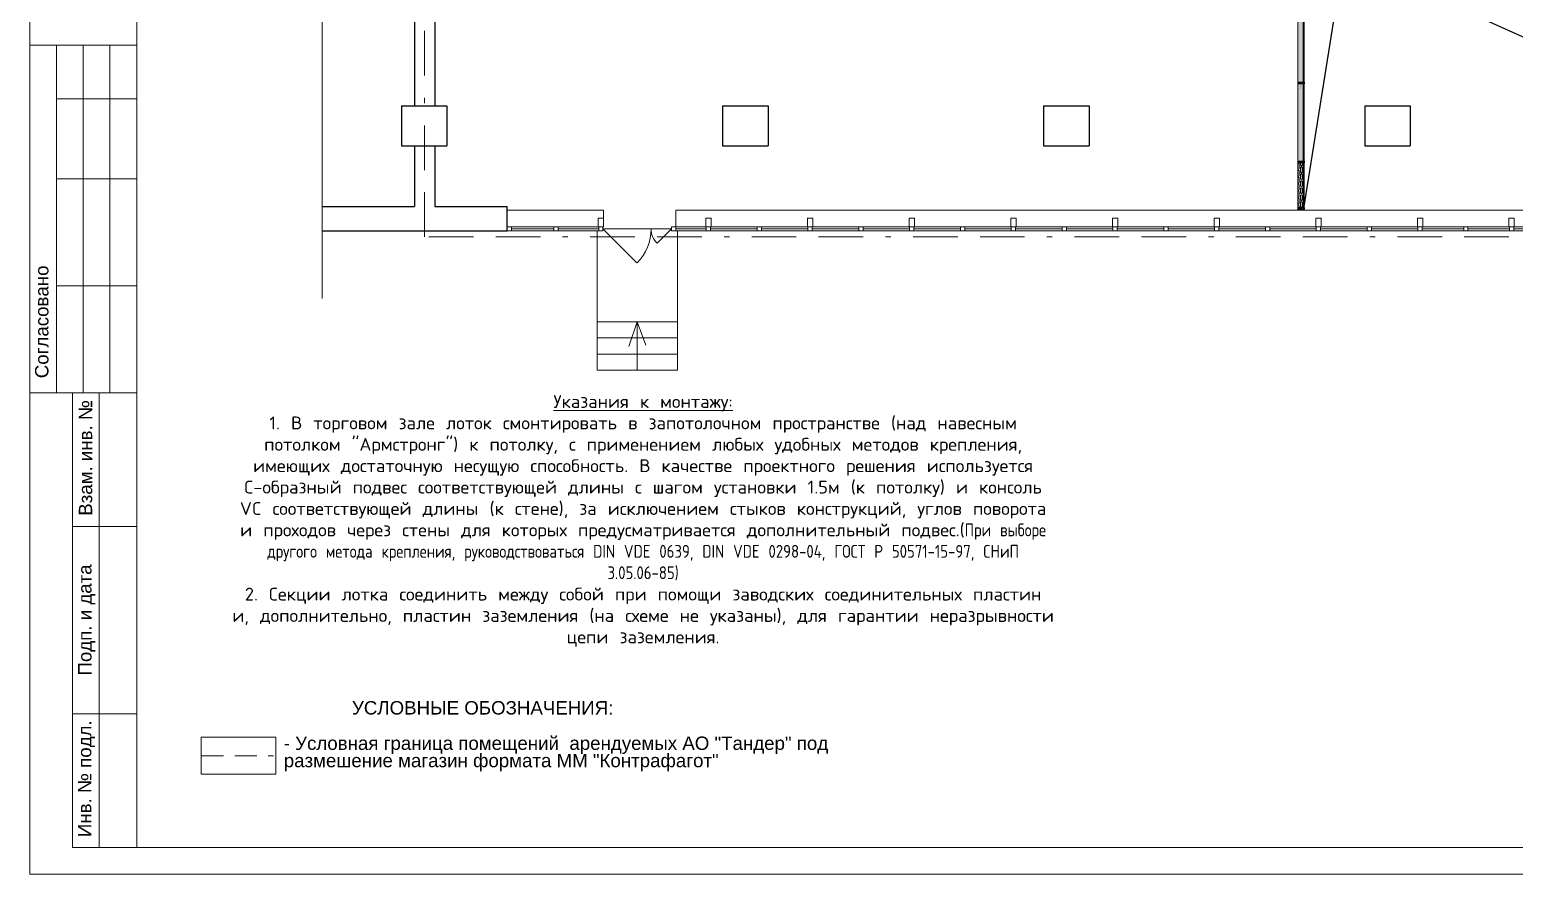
# Model space of a CAD drawing. Header units: metres. Extents: x -472 to 201, y -446 to -235.
# Drawn here: x -182.86 to -155.09, y -342 to -326.21 of the extents above; entities that cross this region are included whole.
import ezdxf
from ezdxf import colors
from ezdxf.entities.mleader import LeaderData, LeaderLine
from ezdxf.enums import TextEntityAlignment as Align
from ezdxf.math import Vec2, Vec3

# ---------------------------------------------------------------- set-up
doc = ezdxf.new("R2010")
doc.units = ezdxf.units.M
doc.header["$MEASUREMENT"] = 0
doc.linetypes.add('( Border )', pattern=[1.751, 0.5, -0.25, 0.5, -0.25, 0.001, -0.25])
doc.linetypes.add('DGN Style 3', pattern=[1.722798, 1.23057, -0.492228])
doc.layers.add('Level 50', color=7, linetype='Continuous', lineweight=0)
doc.layers.add('Level 63', color=7, linetype='Continuous', lineweight=0)
doc.layers.add('Электрика', color=7, linetype='Continuous')
doc.styles.get("Standard").update_dxf_attribs({"font": 'txt.shx'})
doc.styles.add('Style-Arial', font='arial.ttf')
doc.styles.add('Атрибут IEK', font='txt.shx', dxfattribs={"width": 0.8})

# ---------------------------------------------------------------- blocks, each defined once
blk = doc.blocks.new('*U15')
at = {"color": 7, "linetype": 'Continuous', "lineweight": 30}
for p, q in [((-0.425, 0.375), (-0.425, -0.375)), ((-0.425, 0.375), (0.425, 0.375)), ((0.425, 0.375), (0.425, -0.375)), ((-0.425, -0.375), (0.425, -0.375))]:
    blk.add_line(p, q, dxfattribs=at)
blk = doc.blocks.new('*U300')
at = {"linetype": 'ByBlock', "lineweight": 0, "transparency": 33554559}
h = blk.add_hatch(dxfattribs=at)
h.set_pattern_fill('SLOTPERF', color=0, scale=130, pattern_type=2)
h.set_pattern_definition([(0, (-1424.167, 32.5), (65, 54.1667), [86.6667, -43.3333]), (0, (-1424.167, 65), (65, 54.1667), [86.6667, -43.3333]), (90, (-1456.667, 43.333), (-65, 54.1667), [10.8333, -97.5]), (90, (-1435, 43.333), (-65, 54.1667), [10.8333, -97.5]), (45, (-1500, 6e-13), (65, 54.166667), [15.3205, -30.641, 15.3205, -857.9568]), (315, (-1435, 43.333), (65, -54.166667), [15.3205, -30.641, 15.3205, -857.9568])])
h.paths.add_polyline_path([(1500, 50), (-1500, 50), (-1500, -50), (1500, -50)])
at = {"color": 0, "linetype": 'ByBlock', "lineweight": -2}
blk.add_lwpolyline([(1500, 50), (-1500, 50), (-1500, -50), (1500, -50)], close=True, dxfattribs=at)
at = {"color": 0, "linetype": 'ByBlock', "lineweight": -2, "style": 'Атрибут IEK', "width": 0.8, "flags": 8}
blk.add_attdef('НАДПИСЬ', text='', height=20, dxfattribs=at).set_placement((100, 0), align=Align.MIDDLE_CENTER)
at = {"color": 0, "linetype": 'ByBlock', "lineweight": -2, "style": 'Атрибут IEK', "width": 0.8, "flags": 9}
for tag, p in [('АРТИКУЛ', (-1780, -120)), ('НАИМЕНОВАНИЕ', (-1780, -90))]:
    blk.add_attdef(tag, p, '', height=20, dxfattribs=at)
blk = doc.blocks.new('*U302')
at = {"linetype": 'ByBlock', "lineweight": 0, "transparency": 33554559}
h = blk.add_hatch(dxfattribs=at)
h.set_pattern_fill('SLOTPERF', color=0, scale=130, pattern_type=2)
h.set_pattern_definition([(0, (-377.57, 32.5), (65, 54.1667), [86.667, -43.333]), (0, (-377.57, 65), (65, 54.1667), [86.667, -43.333]), (90, (-410.07, 43.333), (-65, 54.1667), [10.833, -97.5]), (90, (-388.406, 43.333), (-65, 54.1667), [10.833, -97.5]), (45, (-453.406, 3e-13), (65, 54.166667), [15.3205, -30.641, 15.3205, -857.9568]), (315, (-388.406, 43.333), (65, -54.16667), [15.3205, -30.641, 15.3205, -857.9568])])
h.paths.add_polyline_path([(453, 50), (-453, 50), (-453, -50), (453, -50)])
at = {"color": 0, "linetype": 'ByBlock', "lineweight": -2}
blk.add_lwpolyline([(453, 50), (-453, 50), (-453, -50), (453, -50)], close=True, dxfattribs=at)
at = {"color": 0, "linetype": 'ByBlock', "lineweight": -2, "style": 'Атрибут IEK', "width": 0.8, "flags": 8}
blk.add_attdef('НАДПИСЬ', text='', height=20, dxfattribs=at).set_placement((100, 0), align=Align.MIDDLE_CENTER)
at = {"color": 0, "linetype": 'ByBlock', "lineweight": -2, "style": 'Атрибут IEK', "width": 0.8, "flags": 9}
for tag, p in [('АРТИКУЛ', (-733, -120)), ('НАИМЕНОВАНИЕ', (-733, -90))]:
    blk.add_attdef(tag, p, '', height=20, dxfattribs=at)
blk = doc.blocks.new('*U286')
at = {"color": 0, "linetype": 'ByBlock', "lineweight": -2}
blk.add_lwpolyline([(-95, 0), (95, 0), (95, 3), (-95, 3)], close=True, dxfattribs=at)
at = {"color": 0, "linetype": 'ByBlock', "lineweight": -2, "style": 'Атрибут IEK', "width": 0.8, "flags": 8}
blk.add_attdef('НАДПИСЬ', text='', height=20, dxfattribs=at).set_placement((155, 2), align=Align.MIDDLE_CENTER)
at = {"color": 0, "linetype": 'ByBlock', "lineweight": -2, "style": 'Атрибут IEK', "width": 0.8, "flags": 9}
for tag, p in [('АРТИКУЛ', (-375, -145)), ('НАИМЕНОВАНИЕ', (-375, -115))]:
    blk.add_attdef(tag, p, '', height=20, dxfattribs=at)
blk = doc.blocks.new('*U303')
at = {"color": 0, "linetype": 'ByBlock', "lineweight": -2}
blk.add_lwpolyline([(-95, 0), (95, 0), (95, 3), (-95, 3)], close=True, dxfattribs=at)
at = {"color": 0, "linetype": 'ByBlock', "lineweight": -2, "style": 'Атрибут IEK', "width": 0.8, "flags": 8}
blk.add_attdef('НАДПИСЬ', text='', height=20, dxfattribs=at).set_placement((155, 2), align=Align.MIDDLE_CENTER)
at = {"color": 0, "linetype": 'ByBlock', "lineweight": -2, "style": 'Атрибут IEK', "width": 0.8, "flags": 9}
for tag, p in [('АРТИКУЛ', (-375, -145)), ('НАИМЕНОВАНИЕ', (-375, -115))]:
    blk.add_attdef(tag, p, '', height=20, dxfattribs=at)
blk = doc.blocks.new('*U287')
at = {"color": 0, "linetype": 'ByBlock', "lineweight": -2}
for points in [[(-15, 0), (15, 0), (15, 125), (-15, 125), (-15, 0)], [(-10, 0), (-10, 75), (10, 75), (10, 0)]]:
    blk.add_lwpolyline(points, dxfattribs=at)
at = {"color": 0, "linetype": 'ByBlock', "lineweight": -2, "style": 'Атрибут IEK', "width": 0.8, "flags": 8}
blk.add_attdef('НАДПИСЬ', text='', height=20, rotation=90, dxfattribs=at).set_placement((0, 62), align=Align.MIDDLE_CENTER)
at = {"color": 0, "linetype": 'ByBlock', "lineweight": -2, "style": 'Атрибут IEK', "width": 0.8, "flags": 9}
for tag, p in [('АРТИКУЛ', (-280, -120)), ('НАИМЕНОВАНИЕ', (-280, -90))]:
    blk.add_attdef(tag, p, '', height=20, dxfattribs=at)

msp = doc.modelspace()

# ---------------------------------------------------------------- linework, layer by layer
at = {"color": 7, "linetype": 'Continuous', "lineweight": 0}
for p, q in [((-177.391, -315.115), (-177.391, -331.23)), ((-173.934, -329.58), (-172.134, -329.58)), ((-172.134, -329.73), (-172.134, -329.58)), ((-170.784, -329.89), (-170.784, -329.58)), ((-170.784, -329.58), (-149.504, -329.58)), ((-172.234, -329.89), (-173.934, -329.89)), ((-172.224, -329.97), (-173.934, -329.97)), ((-173.854, -329.93), (-173.064, -329.93)), ((-172.984, -329.93), (-172.224, -329.93)), ((-172.254, -329.97), (-172.254, -332.57)), ((-172.144, -329.93), (-170.864, -329.93)), ((-172.144, -329.93), (-171.508, -330.567)), ((-170.864, -329.93), (-171.133, -330.199)), ((-148.829, -329.89), (-170.784, -329.89)), ((-170.784, -329.93), (-170.214, -329.93)), ((-170.214, -329.97), (-170.784, -329.97)), ((-170.754, -329.97), (-170.754, -332.57)), ((-170.134, -329.93), (-169.264, -329.93)), ((-168.314, -329.97), (-170.134, -329.97)), ((-169.184, -329.93), (-168.314, -329.93)), ((-168.234, -329.93), (-167.364, -329.93)), ((-166.414, -329.97), (-168.234, -329.97)), ((-167.284, -329.93), (-166.414, -329.93)), ((-166.334, -329.93), (-165.464, -329.93)), ((-164.514, -329.97), (-166.334, -329.97)), ((-165.384, -329.93), (-164.514, -329.93)), ((-164.434, -329.93), (-163.564, -329.93)), ((-162.614, -329.97), (-164.434, -329.97)), ((-163.484, -329.93), (-162.614, -329.93)), ((-162.534, -329.93), (-161.664, -329.93)), ((-160.714, -329.97), (-162.534, -329.97)), ((-161.584, -329.93), (-160.714, -329.93)), ((-160.634, -329.93), (-159.764, -329.93)), ((-158.814, -329.97), (-160.634, -329.97)), ((-159.684, -329.93), (-158.814, -329.93)), ((-158.734, -329.93), (-157.864, -329.93)), ((-156.914, -329.97), (-158.734, -329.97)), ((-148.829, -329.97), (-158.109, -329.97)), ((-157.784, -329.93), (-156.914, -329.93)), ((-156.834, -329.93), (-156.059, -329.93)), ((-155.979, -329.93), (-155.204, -329.93)), ((-155.124, -329.93), (-154.254, -329.93)), ((-170.754, -331.67), (-172.254, -331.67)), ((-171.504, -331.67), (-171.66, -332.128)), ((-171.504, -332.57), (-171.504, -331.67)), ((-171.504, -331.67), (-171.344, -332.104)), ((-170.754, -331.97), (-172.254, -331.97)), ((-170.754, -332.27), (-172.254, -332.27)), ((-170.754, -332.57), (-172.254, -332.57))]:
    msp.add_line(p, q, dxfattribs=at)
at = {"color": 1, "linetype": '( Border )', "lineweight": 13, "ltscale": 1.666667}
for p in [(-175.48, -315.93), (-146.164, -330.076)]:
    msp.add_line(p, (-175.48, -330.076), dxfattribs=at)
at = {"color": 7, "linetype": 'Continuous', "lineweight": 30}
for p, q in [((-175.284, -316.54), (-175.284, -327.63)), ((-175.664, -322.35), (-175.664, -327.63)), ((-175.664, -328.38), (-175.664, -329.51)), ((-175.284, -328.38), (-175.284, -329.51)), ((-177.391, -329.51), (-175.664, -329.51)), ((-175.284, -329.51), (-173.934, -329.51)), ((-173.934, -329.97), (-173.934, -329.51)), ((-177.391, -329.97), (-173.934, -329.97))]:
    msp.add_line(p, q, dxfattribs=at)
at = {"color": 1, "linetype": '( Border )', "lineweight": 13, "ltscale": 0.833333}
msp.add_line((-179.651, -339.78), (-178.256, -339.78), dxfattribs=at)
at = {"color": 7, "linetype": 'Continuous', "lineweight": 13, "flags": 128}
for points in [[(-172.134, -329.73), (-172.134, -329.89), (-172.234, -329.89), (-172.234, -329.73), (-172.134, -329.73)], [(-170.124, -329.73), (-170.124, -329.89), (-170.224, -329.89), (-170.224, -329.73), (-170.124, -329.73)], [(-168.224, -329.73), (-168.224, -329.89), (-168.324, -329.89), (-168.324, -329.73), (-168.224, -329.73)], [(-166.324, -329.73), (-166.324, -329.89), (-166.424, -329.89), (-166.424, -329.73), (-166.324, -329.73)], [(-164.424, -329.73), (-164.424, -329.89), (-164.524, -329.89), (-164.524, -329.73), (-164.424, -329.73)], [(-162.524, -329.73), (-162.524, -329.89), (-162.624, -329.89), (-162.624, -329.73), (-162.524, -329.73)], [(-160.624, -329.73), (-160.624, -329.89), (-160.724, -329.89), (-160.724, -329.73), (-160.624, -329.73)], [(-158.724, -329.73), (-158.724, -329.89), (-158.824, -329.89), (-158.824, -329.73), (-158.724, -329.73)], [(-156.824, -329.73), (-156.824, -329.89), (-156.924, -329.89), (-156.924, -329.73), (-156.824, -329.73)], [(-155.114, -329.73), (-155.114, -329.89), (-155.214, -329.89), (-155.214, -329.73), (-155.114, -329.73)], [(-173.934, -329.89), (-173.854, -329.89), (-173.854, -329.97), (-173.934, -329.97), (-173.934, -329.89)], [(-173.064, -329.89), (-172.984, -329.89), (-172.984, -329.97), (-173.064, -329.97), (-173.064, -329.89)], [(-172.224, -329.89), (-172.144, -329.89), (-172.144, -329.97), (-172.224, -329.97), (-172.224, -329.89)], [(-170.864, -329.89), (-170.784, -329.89), (-170.784, -329.97), (-170.864, -329.97), (-170.864, -329.89)], [(-170.214, -329.89), (-170.134, -329.89), (-170.134, -329.97), (-170.214, -329.97), (-170.214, -329.89)], [(-169.264, -329.89), (-169.184, -329.89), (-169.184, -329.97), (-169.264, -329.97), (-169.264, -329.89)], [(-168.314, -329.89), (-168.234, -329.89), (-168.234, -329.97), (-168.314, -329.97), (-168.314, -329.89)], [(-167.364, -329.89), (-167.284, -329.89), (-167.284, -329.97), (-167.364, -329.97), (-167.364, -329.89)], [(-166.414, -329.89), (-166.334, -329.89), (-166.334, -329.97), (-166.414, -329.97), (-166.414, -329.89)], [(-165.464, -329.89), (-165.384, -329.89), (-165.384, -329.97), (-165.464, -329.97), (-165.464, -329.89)], [(-164.514, -329.89), (-164.434, -329.89), (-164.434, -329.97), (-164.514, -329.97), (-164.514, -329.89)], [(-163.564, -329.89), (-163.484, -329.89), (-163.484, -329.97), (-163.564, -329.97), (-163.564, -329.89)], [(-162.614, -329.89), (-162.534, -329.89), (-162.534, -329.97), (-162.614, -329.97), (-162.614, -329.89)], [(-161.664, -329.89), (-161.584, -329.89), (-161.584, -329.97), (-161.664, -329.97), (-161.664, -329.89)], [(-160.714, -329.89), (-160.634, -329.89), (-160.634, -329.97), (-160.714, -329.97), (-160.714, -329.89)], [(-159.764, -329.89), (-159.684, -329.89), (-159.684, -329.97), (-159.764, -329.97), (-159.764, -329.89)], [(-158.814, -329.89), (-158.734, -329.89), (-158.734, -329.97), (-158.814, -329.97), (-158.814, -329.89)], [(-157.864, -329.89), (-157.784, -329.89), (-157.784, -329.97), (-157.864, -329.97), (-157.864, -329.89)], [(-156.914, -329.89), (-156.834, -329.89), (-156.834, -329.97), (-156.914, -329.97), (-156.914, -329.89)], [(-156.059, -329.89), (-155.979, -329.89), (-155.979, -329.97), (-156.059, -329.97), (-156.059, -329.89)], [(-155.204, -329.89), (-155.124, -329.89), (-155.124, -329.97), (-155.204, -329.97), (-155.204, -329.89)], [(-179.651, -339.436), (-178.256, -339.436), (-178.256, -340.123), (-179.651, -340.123), (-179.651, -339.436)]]:
    msp.add_lwpolyline(points, close=True, dxfattribs=at)
at = {"color": 7, "linetype": 'Continuous', "lineweight": 0}
for centre, radius, start, end in [((-172.144, -329.93), 0.9, 315, 0), ((-170.864, -329.93), 0.38, 180, 225)]:
    msp.add_arc(centre, radius, start, end, dxfattribs=at)
at = {"layer": 'Level 50', "color": 7, "linetype": 'Continuous', "lineweight": 13}
for p, q in [((-180.857, -313.497), (-180.857, -341.497)), ((-181.296, -341.497), (-121.857, -341.497))]:
    msp.add_line(p, q, dxfattribs=at)
at = {"layer": 'Level 63', "color": 7, "linetype": 'Continuous', "lineweight": 13}
for p, q in [((-182.857, -326.497), (-180.857, -326.497)), ((-182.857, -326.497), (-182.857, -332.997)), ((-182.357, -326.497), (-182.357, -332.997)), ((-181.857, -326.497), (-181.857, -332.997)), ((-181.357, -326.497), (-181.357, -332.997)), ((-182.357, -327.497), (-180.857, -327.497)), ((-182.357, -328.997), (-180.857, -328.997)), ((-182.357, -330.997), (-180.857, -330.997)), ((-182.857, -332.997), (-180.857, -332.997)), ((-182.057, -332.997), (-180.857, -332.997)), ((-181.557, -341.497), (-181.557, -332.997)), ((-182.057, -335.497), (-180.857, -335.497)), ((-182.057, -338.997), (-180.857, -338.997))]:
    msp.add_line(p, q, dxfattribs=at)
at = {"layer": 'Level 63', "color": 7, "linetype": 'Continuous', "lineweight": 0, "flags": 128}
msp.add_lwpolyline([(-121.357, -341.997), (-182.857, -341.997), (-182.857, -312.997), (-121.357, -312.997), (-121.357, -341.997)], close=True, dxfattribs=at)
at = {"layer": 'Level 63', "color": 7, "linetype": 'Continuous', "lineweight": 13, "flags": 128}
msp.add_lwpolyline([(-180.857, -341.497), (-182.057, -341.497), (-182.057, -332.997)], dxfattribs=at)

# ---------------------------------------------------------------- block references
at = {"linetype": 'ByBlock', "lineweight": 13}
ref = msp.add_blockref('*U300', (-159.107, -327.174), dxfattribs=dict(at, xscale=0.001, yscale=0.001, zscale=0.001, rotation=270))
ref.add_attrib('НАДПИСЬ', '*h50', dxfattribs={"color": 0, "linetype": 'ByBlock', "lineweight": -2, "height": 0.02, "rotation": 270, "style": 'Атрибут IEK', "width": 0.8}).set_placement((-159.107, -327.274), align=Align.MIDDLE_CENTER)
ref = msp.add_blockref('*U287', (-159.159, -327.202), dxfattribs=dict(at, xscale=0.001, yscale=0.001, zscale=0.001, rotation=270))
ref.add_attrib('НАДПИСЬ', 'CO100', dxfattribs={"color": 0, "linetype": 'ByBlock', "lineweight": -2, "height": 0.02, "style": 'Атрибут IEK', "width": 0.8}).set_placement((-159.097, -327.202), align=Align.MIDDLE_CENTER)
at = {"color": 7, "linetype": 'Continuous', "lineweight": 30}
for p in [(-175.484, -328.005), (-169.484, -328.005), (-163.484, -328.005), (-157.484, -328.005)]:
    msp.add_blockref('*U15', p, dxfattribs=at)
at = {"linetype": 'ByBlock', "lineweight": 13}
ref = msp.add_blockref('*U303', (-159.159, -328.681), dxfattribs=dict(at, xscale=0.001, yscale=0.001, zscale=0.001, rotation=270))
ref.add_attrib('НАДПИСЬ', 'h50', dxfattribs={"color": 0, "linetype": 'ByBlock', "lineweight": -2, "height": 0.02, "rotation": 270, "style": 'Атрибут IEK', "width": 0.8}).set_placement((-159.158, -328.836), align=Align.MIDDLE_CENTER)
ref = msp.add_blockref('*U287', (-159.159, -328.678), dxfattribs=dict(at, xscale=0.001, yscale=0.001, zscale=0.001, rotation=270))
ref.add_attrib('НАДПИСЬ', 'CO100', dxfattribs={"color": 0, "linetype": 'ByBlock', "lineweight": -2, "height": 0.02, "style": 'Атрибут IEK', "width": 0.8}).set_placement((-159.097, -328.678), align=Align.MIDDLE_CENTER)
ref = msp.add_blockref('*U302', (-159.107, -329.127), dxfattribs=dict(at, xscale=0.001, yscale=0.001, zscale=0.001, rotation=270))
ref.add_attrib('НАДПИСЬ', '*h50', dxfattribs={"color": 0, "linetype": 'ByBlock', "lineweight": -2, "height": 0.02, "rotation": 270, "style": 'Атрибут IEK', "width": 0.8}).set_placement((-159.107, -329.227), align=Align.MIDDLE_CENTER)
ref = msp.add_blockref('*U286', (-159.059, -328.681), dxfattribs=dict(at, xscale=0.001, yscale=0.001, zscale=0.001, rotation=270))
ref.add_attrib('НАДПИСЬ', 'h50', dxfattribs={"color": 0, "linetype": 'ByBlock', "lineweight": -2, "height": 0.02, "rotation": 270, "style": 'Атрибут IEK', "width": 0.8}).set_placement((-159.058, -328.836), align=Align.MIDDLE_CENTER)
ref = msp.add_blockref('*U287', (-159.159, -329.547), dxfattribs=dict(at, xscale=0.001, yscale=0.001, zscale=0.001, rotation=270))
ref.add_attrib('НАДПИСЬ', 'CO100', dxfattribs={"color": 0, "linetype": 'ByBlock', "lineweight": -2, "height": 0.02, "style": 'Атрибут IEK', "width": 0.8}).set_placement((-159.097, -329.547), align=Align.MIDDLE_CENTER)

# ---------------------------------------------------------------- texts
at = {"color": 18, "linetype": 'Continuous', "lineweight": 0, "true_color": 0x000000, "insert": (-174.392, -338.886), "char_height": 0.25, "attachment_point": 5, "line_spacing_factor": 0.6, "style": 'Style-Arial'}
msp.add_mtext('УСЛОВНЫЕ ОБОЗНАЧЕНИЯ:\\P', dxfattribs=at)
at = {"color": 7, "linetype": 'DGN Style 3', "lineweight": 13, "insert": (-178.109, -339.421), "char_height": 0.25, "attachment_point": 1, "line_spacing_factor": 0.776524, "style": 'Style-Arial'}
msp.add_mtext('- Условная граница помещений  арендуемых АО "Тандер" под \\Pразмешение магазин формата ММ "Контрафагот"', dxfattribs=at)
at = {"layer": 'Level 63', "color": 7, "linetype": 'Continuous', "lineweight": 0, "style": 'Style-Arial'}
for s, p in [('Согласовано', (-182.632, -331.669)), ('Взам. инв. №', (-181.814, -334.212)), ('Подп. и дата', (-181.827, -337.242)), ('Инв. № подл.', (-181.831, -340.21))]:
    msp.add_text(s, height=0.25, rotation=90, dxfattribs=at).set_placement(p, align=Align.MIDDLE_CENTER)
at = {"layer": 'Электрика', "lineweight": 9, "insert": (-179.712, -333.038), "char_height": 0.24, "attachment_point": 1}
msp.add_mtext_dynamic_manual_height_columns('\\pxqc;{\\LУказания к монтажу:\\P\\pql;}1. В торговом зале лоток смонтировать в запотолочном пространстве (над навесным потолком "Армстронг") к потолку, с применением любых удобных методов крепления, имеющих достаточную несущую способность. В качестве проектного решения используется С-образный подвес соответствующей длины с шагом установки 1.5м (к потолку) и консоль VC соответствующей длины (к стене), за исключением стыков конструкций, углов поворота и проходов через стены для которых предусматривается дополнительный подвес.({\\W0.8;При выборе другого метода крепления, руководствоваться DIN VDE 0639, DIN VDE 0298-04, ГОСТ Р 50571-15-97, СНиП 3.05.06-85)}\\P2. Секции лотка соединить между собой при помощи заводских соединительных пластин и, дополнительно, пластин заземления (на схеме не указаны), для гарантии неразрывности цепи заземления.', width=16.63673, gutter_width=0.775, heights=[9.327], dxfattribs=at)

# ---------------------------------------------------------------- leaders
at = {"layer": 'Электрика', "lineweight": 13}
ml = msp.add_multileader_mtext('Standard', dxfattribs=at)
ml.set_content('Лоток 100х50, \\Pкрепление С-образным подвесом, шаг 1.5м', color=256)
ml.set_leader_properties()
ml.build(insert=Vec2(0, 0))
ml.multileader.update_dxf_attribs({"text_right_attachment_type": 6, "dogleg_length": 0.36, "arrow_head_size": 0.18})
ctx = ml.context
ctx.base_point, ctx.char_height, ctx.arrow_head_size, ctx.landing_gap_size, ctx.plane_origin = Vec3(-157.937, -324.834), 0.18, 0.18, 0.09, Vec3(-159.937, -329.885)
ctx.right_attachment, ctx.text_align_type = 6, 2
notes = []
notes.append((ctx, [(0, (1, 1, 0), (-158.297, -324.834), (1, 0), 0.36, [(2, [(-149.986, -322.583), (-149.862, -328.644)], 0, []), (4, [(-158.927, -322.609), (-159.046, -322.705), (-159.047, -329.547)], 0, [])])]))
ctx.mtext.insert, ctx.mtext.width, ctx.mtext.alignment, ctx.mtext.flow_direction = Vec3(-151.187, -324.729), 10.73944, 3, 5
for ctx, leaders in notes:
    for number, flags, end, landing, length, lines in leaders:
        leader = LeaderData()
        leader.index, (leader.has_last_leader_line, leader.has_dogleg_vector, leader.attachment_direction) = number, flags
        leader.last_leader_point, leader.dogleg_vector, leader.dogleg_length = Vec3(end), Vec3(landing), length
        for number, points, colour, breaks in lines:
            line = LeaderLine()
            line.index, line.vertices, line.color, line.breaks = number, Vec3.list(points), colors.encode_raw_color(colour), breaks
            leader.lines.append(line)
        ctx.leaders.append(leader)

doc.saveas('drawing.dxf')
